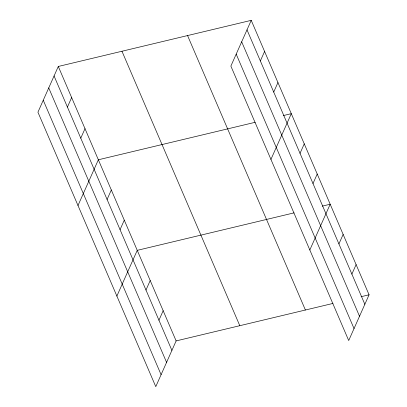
<?xml version="1.0" encoding="UTF-8"?>
<svg xmlns="http://www.w3.org/2000/svg" width="407" height="407" viewBox="0 0 407 407"><rect width="100%" height="100%" fill="white"/><g stroke="black" fill="none" stroke-linecap="round" stroke-linejoin="round"><path stroke-width="0.61" d="M58.293 66.463L37.927 112.2L155.769 386.65L176.129 340.913L58.293 66.463L251.231 20.35L369.073 294.8L348.707 340.537L230.871 66.087L251.231 20.35M67.42 107.066L71.647 97.568M80.774 138.171L85.002 128.673M77.996 205.515L98.357 159.778L255.179 122.298M107.092 199.466L111.32 189.967M120.055 229.655L124.283 220.156M116.88 296.082L137.245 250.346L294.063 212.866M145.976 290.033L150.208 280.535M260.358 60.953L264.586 51.455M158.939 320.223L163.171 310.724M273.713 92.058L277.94 82.56M270.935 159.402L291.295 113.665L283.338 115.568M300.03 153.353L304.258 143.854M312.993 183.542L317.221 174.043M309.824 249.969L330.184 204.233L322.227 206.135M338.919 243.92L343.147 234.422M351.882 274.109L356.11 264.611M176.129 340.913L332.951 303.434M361.111 296.703L369.073 294.8M247.003 29.848L364.84 304.299M241.677 41.809L359.518 316.259M236.192 54.126L354.034 328.576M187.561 35.567L305.403 310.017M121.963 51.246L239.799 325.697M54.06 75.961L171.902 350.412M48.738 87.922L166.58 362.372M43.254 100.244L161.091 374.694"/></g></svg>
